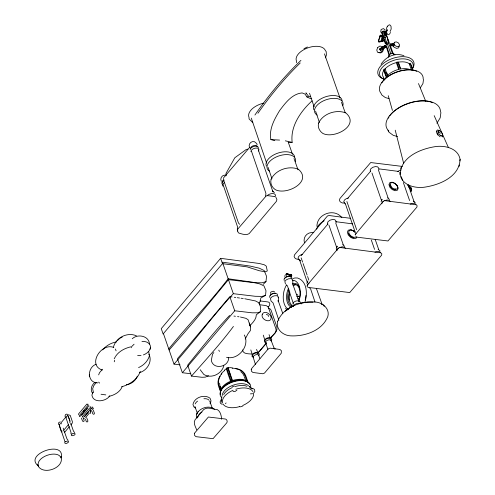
<?xml version="1.0" encoding="UTF-8"?>
<svg xmlns="http://www.w3.org/2000/svg" width="495" height="495" viewBox="0 0 495 495"><rect width="100%" height="100%" fill="white"/><g stroke="black" fill="none" stroke-linecap="round" stroke-linejoin="round"><path stroke-width="0.74" d="M307.092 285.646L307.154 286.562L308.168 287.403L349.73 292.57L381.614 255.179L381.831 253.879L381.317 253.131M64.932 416.307L65.507 414.562L66.769 414.092L67.889 414.55M240.446 317.017L245.86 318.316L248.057 319.69L250.557 326.867L250.39 330.542L247.958 333.803L245.223 338.995M249.69 325.815C252.735 322.765 256.255 319.337 256.354 314.746L260.376 311.757L260.679 307.414L258.99 302.804L255.525 300.96L244.759 298.763M263.049 284.489L265.994 281.606L266.52 276.26L264.163 270.536L259.225 268.172L250.229 266.087L222.41 262.171L233.324 293.683C212.442 316.231 194.38 341.142 173.999 364.11L163.511 333.822M250.619 387.987L250.724 386.972A15.951 8.687 -19.1 0 0 231.889 382.313A15.951 8.687 -19.1 0 0 221.865 397.739M258.916 303.503L260.333 301.121L260.815 297.978L265.537 295.379L265.994 290.812L263.977 285.924L259.739 283.901L252.023 282.113L228.152 278.759C209.496 303.132 187.921 325.023 168.752 348.956M228.585 357.341C229.439 366.974 213.37 370.415 211.309 360.44L212.528 354.197L213.859 352.527M400.09 174.463C400.74 156.637 421.152 148.556 436.324 146.483C445.735 145.419 458.147 148.543 460.09 159.291C459.44 177.117 439.028 185.198 423.856 187.271C414.445 188.335 402.027 185.21 400.09 174.463L400.307 172.873M400.876 168.795L401.074 167.341M459.106 166.413L459.304 164.959M459.874 160.881L460.09 159.291M197.084 413.288L196.298 415.961L197.109 418.028M423.51 79.435L422.94 83.55L420.311 87.85M64.375 441.367L64.43 440.049L59.264 424.945L59.777 425.18M70.903 433.632L71.032 432.779M292.811 283.258L292.842 280.517M381.422 35.813L381.187 35.232L380.111 35.64L378.329 41.32L378.57 41.933L382.437 41.258L382.282 38.573L383.248 37.428M378.329 41.32L379.071 42.001L382.938 41.32L382.784 38.641L383.749 37.496M382.951 38.418L382.746 39.643L383.186 40.918M316.924 226.339C316.88 213.945 334.317 207.721 341.872 217.676M60.842 457.813L61.095 456.495M304.932 302.204C307.574 293.931 307.302 281.271 297.538 277.986L294.902 277.961L292.861 278.543M90.517 413.486L90.659 412.62L89.595 409.606M221.915 396.619L221.24 399.211L221.673 402.231M384.863 32.175L385.073 31.346M392.813 44.408L393.172 43.158M399.211 45.979L398.673 47.86L396.526 48.368L394.026 47.198L392.987 45.577M113.404 347.311C115.663 337.658 127.345 331.798 136.434 335.814M114.246 361.796L114.698 360.323M270.35 293.492L270.771 292.199L271.978 291.561L273.376 291.227L274.601 291.901M284.73 276.464L285.151 275.171M265.636 196.014L265.92 193.335L251.472 151.204M378.984 169.098L378.557 170.36L388.148 198.049M143.408 354.915C146.823 353.634 149.905 351.097 150.616 347.391C150.69 343.047 145.703 340.882 141.954 341.426M149.954 349.315L150.616 347.391M122.216 386.521C120.174 392.034 114.339 395.159 108.888 396.408M223.375 178.565L223.839 177.519L249.554 147.504M114.215 358.856L115.465 356.48M98.66 374.882L99.458 372.766L102.446 369.227M140.302 371.306C137.653 379.399 129.591 384.609 121.69 386.762M306.844 283.474L307.816 280.993L307.469 281.834M307.531 285.448L308.15 283.808L309.146 283.078M337.12 250.093L337.534 249.004L339.533 247.543L342.132 246.819L344.353 247.104L345.337 248.298M355.348 235.094L355.973 233.454M381.088 201.83L382.06 199.355L381.707 200.19M381.769 203.804L382.394 202.164L384.386 200.704L386.985 199.98L389.206 200.271L390.19 201.459M223.833 365.737C221.698 374.01 211.346 379.046 203.81 374.449L200.203 369.728M131.169 347.756L131.645 346.611L134.089 344.223M92.98 392.182L91.909 395.072C93.097 403.555 106.165 401.594 109.81 395.814M387.505 26.73L388.031 25.48L389.701 24.75L391.007 26.21L391.18 29.013L390.122 31.513M390.555 32.491L389.305 34.285L388.08 34.817L387.406 34.217M289.73 276.631L290.41 274.329L288.703 275.09M290.683 276.755L291.369 274.453L290.41 274.329L289.408 275.232L289.222 274.682L291.499 274.843L291.803 275.542A5.21 2.951 -82.6 0 1 290.825 276.117M356.821 236.839L356.221 238.194L353.789 238.695L350.763 237.482L348.301 235.014L347.335 232.229L348.245 230.2L350.67 229.692L353.888 230.961L355.41 232.483M388.154 57.129L388.835 55.607A2.636 1.435 -19.1 0 1 391.452 53.553A2.636 1.435 -19.1 0 1 393.902 54.512M61.213 457.869C65.526 439.232 22.758 454.435 38.517 466.043M137.338 376.169C135.655 380.816 131.194 384.244 126.305 384.807M410.231 191.664L410.838 190.34L410.664 188.966L408.573 186.962M410.825 191.695L411.512 190.204L411.314 188.595L407.923 185.569M411.005 191.398L411.692 189.907L411.487 188.298L408.103 185.266M387.412 26.247L386.601 27.98L386.781 29.991M254.331 392.411L254.801 391.496L254.603 389.645L253.743 388.878L251.831 388.328M325.425 57.903L326.391 55.094L326.193 51.653L325.258 50.298A15.37 8.372 -19.1 0 0 307.5 47.984A15.37 8.372 -19.1 0 0 296.48 61.034L296.592 62.698M197.691 412.304C201.286 407.49 209.465 405.12 214.434 409.198M196.546 414.173L198.124 411.586M210.022 403.419L210.734 402.243L210.969 400.56L210.016 398.19C204.441 393.884 194.065 397.442 192.963 404.557L193.916 406.927L195.352 407.985M436.906 123.243L440.185 117.878L440.89 112.749L440.395 110.602A28.333 15.432 -19.1 0 0 405.974 104.395A28.333 15.432 -19.1 0 0 388.866 131.088M307.228 282.162L307.624 281.531M221.086 374.232L222.051 372.754L224.749 370.384M233.43 326.434C220.479 343.79 205.778 359.865 191.472 376.095L187.685 365.155C201.323 348.344 214.669 331.112 229.624 315.445M257.932 113.225C270.524 95.281 284.538 78.29 300.224 62.958M287.607 274.428L286.723 273.426L285.943 274.379L286.723 273.426L287.675 273.549L289.006 275.053M381.076 64.245C385.877 56.578 395.196 52.396 403.939 55.712M234.717 310.786L182.352 372.735L177.488 358.689L229.816 296.635L234.717 310.786L252.172 312.821L257.623 312.797L260.376 311.757M102.607 349.909C106.116 345.659 111.27 342.707 116.727 341.884M117.303 340.752L119.561 338.561M383.056 34.91L381.23 37.088L380.544 36.921L380.104 35.646L380.68 35.17L381.15 36.512L382.109 36.692L381.15 36.512M384.126 33.66L387.393 29.768M385.487 32.689L387.412 30.405M383.563 35.962L381.633 38.251L381.428 39.47L381.874 40.751L382.938 41.32L383.111 40.8L382.61 40.732L378.341 41.363M384.528 34.823L386.942 31.965M385.172 35.145L386.62 33.431M385.679 35.213L387.288 33.283M115.824 356.01C119.258 351.048 124.919 348.276 130.637 346.853M59.202 424.487L60.365 423.633L61.658 423.8M65.736 416.753L67.673 415.831M60.959 422.86L65.847 417.068M96.278 382.406L93.704 385.797L92.664 388.724L93.431 392.504M63.082 430.978L68.459 424.611M78.556 413.931L86.866 404.087M69.38 426.659L64.987 431.869A1.813 1.027 -82.6 0 1 64.455 432.222M70.847 424.92L71.825 423.763A1.813 1.027 -82.6 0 0 72.245 421.239L70.636 416.573M79.392 415.478L87.702 405.634M83.519 411.382L84.496 410.225M79.942 416.518L88.252 406.673M81.625 415.311L87.491 408.363M82.436 416.536L89.688 407.948M84.026 416.747L88.859 411.017M90.313 409.297L91.278 408.152M84.466 416.802L88.822 411.648M90.752 409.359L91.724 408.208M85.573 417.582L89.447 413.003M90.412 411.852L91.377 410.708M92.348 409.563L93.314 408.418M220.621 258.322L161.259 328.631L163.103 333.97L222.465 263.656L247.197 266.879L259.269 270.728L265.227 271.823L267.3 270.982L266.267 266.149L264.293 264.782L259.337 263.495L220.621 258.322L222.465 263.656M347.366 198.743L370.712 171.091M301.133 255.711L327.95 223.957M287.428 273.84L287.675 273.549L288.338 274.694L288.69 274.279L286.475 273.716L286.568 275.146M270.078 295.54L271.18 294.234L273.116 293.318L275.14 293.133L277.262 294.067L277.441 295.472M284.458 278.512L285.559 277.206L287.49 276.29L289.519 276.105L291.642 277.039L291.821 278.444M268.005 307.042C269.855 306.052 270.864 302.612 268.24 301.981L259.937 300.898M307.29 285.033L338.605 247.946M293.195 306.195L294.575 304.561L296.988 303.416L299.524 303.188L300.644 303.701M355.113 234.679L383.458 201.106M257.555 353.424L266.038 343.382M270.524 338.066C272.021 335.103 276.959 333.011 276.018 329.132L268.197 306.912L266.174 305.601L259.72 304.759M266.254 343.394L259.436 351.469L258.384 352.168M270.635 338.203C272.955 334.738 278.221 331.693 276.835 326.824L271.081 310.21L270.344 309.078L268.5 308.311M221.333 399.706L220.232 401.383L220.176 402.491L220.43 403.227L222.181 404.409M225.472 403.697L226.104 402.949M236.913 390.147L235.205 391.415L232.99 391.607M169.123 350.033L194.071 321.342L228.461 279.65L253.972 282.676L261.948 282.806L265.994 281.606M312.067 100.856C300.762 111.158 290.144 126.367 292.161 142.356L288.406 142.374M285.077 311.38L289.662 307.884L293.362 305.978M397.652 171.394L401.253 169.94M132.227 338.759C137.585 333.581 148.989 335.765 149.478 343.988M438.106 132.06L438.626 131.707L440.575 133.204M440.853 135.847L441.367 135.494M95.108 382.326C91.495 384.565 89.88 390.041 92.683 393.506M385.073 33.035L384.299 30.888L381.893 31.785L385.958 44.067M380.828 50.36L379.869 49.791L379.597 48.999L385.283 45.293M385.624 45.187L379.597 48.999M379.869 49.791L385.555 46.085M380.482 50.471L386.174 46.765M382.722 49.123L386.515 46.654M266.322 195.748L238.021 228.795C237.086 230.076 237.619 231.951 238.67 232.996C241.746 233.906 246.213 235.7 249.133 233.634L276.439 201.292L276.922 199.541L275.789 197.084M96.104 364.271C86.996 367.346 86.953 383.161 97.93 382.889M120.093 338.165L122.234 337.083M304.004 48.689L307.401 46.976M232.143 386.904L234.407 386.063M242.89 405.968L240.62 406.816L239.599 406.68M138.569 367.606C143.575 365.415 147.956 361.127 149.428 355.769L148.661 351.345M208.506 375.816L205.252 377.14L201.979 377.283L191.472 376.095M139.485 372.63C146.904 370.755 152.887 361.437 148.877 354.247M265.537 295.379L262.059 296.4L255.216 296.282L233.324 293.683M348.35 198.043L346.401 198.588L344.409 200.048L343.784 201.688L345.133 203.921M410.219 204.07L412.818 203.346L415.039 203.637L416.023 204.825M302.618 254.43L300.669 254.975L298.671 256.435L298.052 258.074L298.411 259.114L300.36 260.908L299.555 259.943L307.308 282.329M374.932 252.153L377.53 251.429L379.752 251.72L380.735 252.908M252.629 393.686L250.408 393.878M378.904 41.518L378.403 41.45L380.352 35.244L381.187 35.232L381.651 36.581M392.82 182.451L390.939 182.841L390.239 184.412L390.982 186.559L392.888 188.471L395.227 189.412L397.108 189.022L397.807 187.45L397.064 185.297M394.509 189.146L395.963 188.849M351.388 229.958L349.39 230.373L348.641 232.05L349.433 234.339L351.469 236.375L353.962 237.377L355.967 236.963M60.242 421.827L58.627 422.718L58.596 424.599M247.853 149.106L246.095 149.577L234.803 157.781L226.048 173.318L225.924 175.886M379.653 41.531L381.07 41.283M301.288 303.02L307.389 302.043L313.026 302.173M274.805 140.642L270.876 139.584C268.804 129.176 274.44 119.147 279.65 110.546C285.306 103.047 292.007 93.858 302.123 92.924L305.062 94.093L306.906 96.909L310.495 96.42M290.045 276.303L287.644 276.519L285.361 277.602L284.056 279.149L284.235 280.554M275.666 293.331L273.271 293.547L270.982 294.63L269.676 296.177L269.862 297.582M296.957 296.276L298.312 296.152L299.661 296.777M297.037 296.511L298.838 296.344L299.902 296.839M297.841 298.832L299.642 298.664M266.291 314.517L267.944 314.962L268.686 316.491M270.876 139.584L279.588 140.079M232.248 368.088L236.189 368.596M390.308 43.9L394.144 44.043M390.592 44.061L393.655 44.173M390.58 44.692L394.416 44.828M390.369 45.608L394.206 45.75M390.654 45.769L393.723 45.88M182.352 372.735L190.785 373.719M173.999 364.11L180.001 364.821M382.282 38.573L382.784 38.641M382.146 39.39L382.647 39.452M402.466 166.438L370.687 162.546L339.923 198.538C338.091 201.329 341.903 203.705 344.483 202.962M378.465 168.801L398.698 171.437M226.11 175.286C222.707 174.203 219.551 178.064 221.265 181.182M384.689 200.648L416.023 204.726M267.523 195.63L274.7 196.565M350.54 218.307L329.132 215.517L327.461 215.969L294.575 254.783C292.749 257.567 296.548 259.943 299.129 259.201M335.74 221.68L352.527 223.864M355.992 237.049L387.987 240.972L416.901 207.096L417.118 205.796L416.604 205.048M339.836 247.481L380.735 252.809M252.524 354.222C249.189 353.467 243.15 354.68 242.482 349.891M90.01 406.816L90.82 406.921M92.045 407.082L92.856 407.187M90.319 407.713L91.13 407.818M92.355 407.973L93.165 408.084M89.861 410.603L91.191 410.776M83.649 418.287L84.459 418.393M230.565 296.74L232.056 296.951M234.296 297.272L235.793 297.483M237.284 297.699L239.531 298.015M241.022 298.231L243.262 298.547M233.956 316.07L235.397 316.28M237.557 316.596L239.005 316.806M285.33 140.834L292.161 142.356M311.745 98.616L309.548 98.208L306.906 96.909M113.819 347.49C101.308 342.286 86.996 365.062 102.286 370.074M68.564 414.791L70.111 415.348L70.612 416.109M389.002 98.585L385.333 97.583L381.824 94.991L381.014 93.351A22.776 12.406 -19.1 0 1 397.417 71.93A22.776 12.406 -19.1 0 1 423.182 78.965M397.559 136.54L393.296 135.37L388.921 132.14L387.987 130.154M379.009 52.464L380.754 52.94L382.598 51.758L383.452 49.605L383.037 48.368M226.543 357.285C238.076 360.546 250.396 345.665 244.301 335.016M395.159 183.391L392.096 182.191L389.794 182.667L388.934 184.592L389.85 187.234L392.189 189.573L395.053 190.724L397.361 190.247L398.221 188.323L397.306 185.681L394.967 183.342M439.424 130.742L437.673 129.931L436.708 130.593L436.906 132.468L438.18 134.844L440.055 136.818M321.243 303.831L323.773 305.242L324.175 306.399M66.311 417.446L65.792 417.211L70.964 432.314M393.605 53.831L395.035 54.561M413.43 201.174L415.336 202.851M387.597 197.808L389.509 199.491M378.143 249.257L380.049 250.94M342.744 244.648L344.65 246.324M296.542 294.247L297.773 294.921M382.456 33.072L381.676 32.614L385.24 43.548M248.973 386.521L251.417 387.95L252.159 388.934M239.704 224.303L238.497 223.059L223.48 179.679M274.372 192.753L272.541 190.866L272.955 191.812L258.242 149.738M274.044 348.096L275.307 348.925M306.69 93.518L305.836 92.899L308.342 95.906M407.88 185.21L410.281 186.98L411.172 188.1L411.345 189.474M252.759 122.605L249.103 118.949L248.991 117.284A15.37 8.372 -19.1 0 1 263.612 103.158M380.853 35.312L381.422 35.813M74.64 432.593L73.464 431.12L70.705 423.237M68.112 440.327L66.936 438.855L64.171 430.972M309.678 288.034L310.625 288.931L314.987 302.012M286.506 285.015L287.459 285.912L293.269 303.348M353.696 230.911L354.686 231.895M285.541 308.397L287.013 310.056M37.478 464.675L38.307 465.622M385.382 30.183L383.464 28.599L381.138 29.471L380.723 31.921L381.546 32.899M98.709 382.091L99.582 383.142M378.625 168.053L377.636 166.865L375.42 166.574L372.815 167.298L370.823 168.758L370.198 170.398L370.563 171.443M249.375 386.317L250.724 388.105M218.765 350.151L219.477 351.425M93.159 409.965L94.415 413.108L94.273 413.975L93.45 414.278L92.769 413.721L91.977 411.419M86.631 417.7L87.887 420.843L87.739 421.709L86.916 422.012L86.241 421.455L85.443 419.154M196.694 429.858C195.55 426.777 192.908 422.891 195.141 419.692L203.6 409.668C207.356 406.259 213.042 409.483 217.367 409.637C220.578 411.518 221.327 415.862 221.667 419.308M436.912 133.242L437.896 135.073M87.962 404.124L88.159 404.502M88.797 405.671L88.995 406.049M87.25 404.168L87.454 404.545M88.085 405.721L88.283 406.092M78.519 414.513L78.724 414.884M79.355 416.06L79.553 416.431M386.682 35.776L388.668 42.78M386.106 41.821L386.558 42.774L384.893 36.908L384.931 37.676M434.189 115.651L448.383 147.473M82.708 416.536L84.131 420.354L83.983 421.22L83.166 421.523L82.486 420.967L81.44 418.021M209.657 400.931L212.343 408.344M60.984 456.996C64.653 467.992 42.719 475.788 37.942 465.597M418.485 83.562L425.694 101.166M274.422 348.944L270.771 339.514M259.819 358.386L258.551 354.971M291.369 274.453L291.803 275.542M386.131 34.223L389.565 43.572M390.091 45.008L393.525 54.357M385.586 34.464L386.36 36.611M389.2 44.482L392.547 53.788M316.46 288.684L322.14 304.499M292.514 283.511L298.974 301.48M282.787 313.477L278.134 300.539L278.258 301.498L278.468 297.545M341.494 102.273L345.25 112.848M294.005 158.524L298.009 169.804M339.991 98.004L324.479 53.862M288.226 142.152L292.502 154.254M269.051 334.645L270.282 338.122M256.589 349.414L257.815 352.886M68.192 416.066L69.95 421.084M63.168 428.107L63.669 429.536M249.208 322.994L250.557 326.867M410.702 63.812L412.954 70.309M410.225 63.397L412.471 69.894M409.21 63.62L411.463 70.111M398.388 62.209L400.634 68.7M397.906 61.795L400.158 68.291M396.891 62.011L399.143 68.508M396.359 62.642L398.611 69.139M382.982 31.074L385.209 37.527M387.684 44.692L390.901 54.017M386.855 72.852L387.857 75.741M385.129 68.83L387.381 75.327M384.114 69.052L386.366 75.543M384.058 70.098L386.31 76.589M383.582 69.684L385.834 76.181M383.656 77.69L384.405 79.856M383.124 78.328L383.873 80.493M408.177 184.66L414.228 202.146M399.83 172.371L400.331 173.819M401.334 176.709L402.584 180.322M403.332 182.494L409.594 200.562M390.648 185.285L391.031 186.392M371.962 172.996L381.299 199.955M375.191 239.394L378.694 249.505M371.343 240.087L374.56 249.393M346.877 201.49L356.641 229.686M345.293 203.556L355.132 231.976M343.295 244.895L335.796 223.233L336.216 221.97L335.857 220.925L334.874 219.731L332.652 219.446L330.054 220.17L328.055 221.63L327.436 223.27L327.795 224.309M328.946 225.138L336.693 247.525L337.2 246.188L336.229 248.669L336.916 250.643M301.146 257.87L302.631 262.164M303.126 263.6L307.092 275.053M307.587 276.482L308.824 280.059M257.146 144.794L256.732 143.587L254.455 141.712C251.058 140.63 247.902 144.491 249.61 147.609M301.208 303.961L300.601 302.222L298.07 300.812L296.047 300.997L294.11 301.913L293.009 303.218L293.164 304.406M285.442 284.037L284.86 281.463L286.16 279.923L288.449 278.834L290.85 278.617L292.44 279.359L292.619 280.764M237.817 231.097L237.291 229.587L237.575 226.908L222.88 184.053M248.181 382.746L245.836 375.971A14.559 12.177 -23.1 0 0 235.54 368.534M246.782 379.999L247.488 382.029M245.099 375.755L247.438 382.511M244.375 376.862L245.774 380.896M230.268 374.152L232.601 380.896M229.779 373.713L232.353 381.156M228.764 373.923L231.344 381.373M228.232 374.579L230.571 381.336M220.325 385.914L221.494 389.274M220.034 386.273L220.968 388.971M219.068 385.432L220.943 390.833M219.248 387.139L219.947 389.169M220.405 391.458L218.53 386.044A14.559 12.177 -23.1 0 1 221.909 373.583M194.931 406.426L197.307 413.275M115.446 349.006L116.078 350.837M309.524 93.258L314.139 106.846M266.644 163.096L251.776 119.518A13.464 7.332 -19.1 0 1 251.441 118.113M263.284 335.146L267.919 349.631M250.817 349.916L255.451 364.394M315.593 111.14L319.43 122.482M268.104 167.39L271.934 178.732M278.895 320.376L273.079 302.94L271.062 301.065L270.48 298.497L271.786 296.951L274.075 295.868L276.47 295.651L278.066 296.387L278.246 297.792M386.434 45.515L389.546 54.908M386.187 46.462L389.274 55.941M403.592 163.103L395.239 130.185M388.241 95.696L392.417 110.422M387.907 39.643L388.637 44.142M387.579 42.527L387.826 44.03M386.62 42.372L386.985 44.624M386.465 42.335L386.83 44.581M442.573 135.085L442.765 136.967M89.329 374.554L89.348 376.361M38.239 464.935A11.855 6.46 -19.1 0 1 46.92 455.394A11.855 6.46 -19.1 0 1 60.353 456.681M62.067 431.906A1.813 1.027 -82.6 0 1 61.176 431.207L59.561 426.548A1.813 1.027 -82.6 0 1 59.586 424.753M67.351 415.559A1.813 1.027 -82.6 0 1 68.242 416.264L69.857 420.923A1.813 1.027 -82.6 0 1 69.826 422.718M141.032 355.515A13.91 10.624 -47 0 1 137.641 355.509M105.8 394.892A16.1 0.712 9.2 0 1 101.042 394.243M222.998 186.132A4.201 2.289 -19.1 0 1 224.65 182.525M222.342 184.245A4.201 2.289 -19.1 0 1 223.994 180.638M222.527 182.779A3.514 1.912 -19.1 0 1 223.913 179.765M250.866 151.47A4.201 2.289 -19.1 0 1 256.07 148.048A4.201 2.289 -19.1 0 1 258.334 151.043M250.216 149.589A4.201 2.289 -19.1 0 1 254.381 146.303A4.201 2.289 -19.1 0 1 258.285 147.838M266.854 196.001A4.832 2.63 -19.1 0 1 272.9 193.582A4.832 2.63 -19.1 0 1 275.109 196.521M250.476 148.296A3.514 1.912 -19.1 0 1 253.96 145.555A3.514 1.912 -19.1 0 1 257.227 146.836M269.664 171.326A14.893 8.112 -19.1 0 1 278.035 156.222A14.893 8.112 -19.1 0 1 295.428 161.71M266.378 166.048A14.893 8.112 -19.1 0 1 278.153 153.017A14.893 8.112 -19.1 0 1 294.599 156.866M317.159 115.075A14.893 8.112 -19.1 0 1 325.524 99.971A14.893 8.112 -19.1 0 1 342.924 105.46M313.867 109.797A14.893 8.112 -19.1 0 1 325.648 96.766A14.893 8.112 -19.1 0 1 342.094 100.615M254.913 115.032A418.547 237.148 -82.6 0 1 300.941 60.378M195.234 403.883A7.462 4.065 -19.1 0 1 197.573 401.117M203.921 398.747A7.462 4.065 -19.1 0 1 207.176 399.038M207.69 399.236A7.462 4.065 -19.1 0 1 208.853 400.096M197.802 417.18A8.929 4.863 -19.1 0 1 201.941 412.038M224.532 370.155A4.975 2.71 -19.1 0 1 226.914 368.447M228.121 367.995A4.975 2.71 -19.1 0 1 232.489 368.132M228.275 374.666A13.891 0.538 69.5 0 1 226.784 368.961M228.857 374.127A14.559 0.619 69.5 0 1 227.273 367.946M229.835 373.843A14.188 0.582 69.5 0 1 228.344 367.995M230.218 374.053A13.155 0.452 69.6 0 1 228.579 368.459M219.037 385.444A13.891 11.633 -23.5 0 1 220.139 376.287M235.892 368.738A13.891 11.633 -23.5 0 1 245.062 375.767M219.854 384.572A12.858 10.791 -24.2 0 1 219.594 383.161M240.719 371.683A12.858 10.791 -24.2 0 1 244.109 376.2M220.399 392.411A15.221 8.291 -19.1 0 1 231.691 381.639A15.221 8.291 -19.1 0 1 247.927 382.14M220.597 391.248A14.633 7.97 -19.1 0 1 233.269 380.278A14.633 7.97 -19.1 0 1 248.366 383.087M222.162 395.548A14.565 7.932 -19.1 0 1 232.966 385.24A14.565 7.932 -19.1 0 1 248.502 385.716M223.672 394.515A14.565 7.932 -19.1 0 1 232.186 387.616M235.032 386.552A14.565 7.932 -19.1 0 1 246.999 386.279M253.409 392.696A16.248 8.848 -19.1 0 1 242.872 405.424M239.543 406.624A16.248 8.848 -19.1 0 1 223.053 404.019M222.589 402.961A16.248 8.848 -19.1 0 1 233.126 390.233M235.775 389.243A16.248 8.848 -19.1 0 1 252.945 391.638M220.424 394.435A15.512 8.452 -19.1 0 1 232.421 381.725A15.512 8.452 -19.1 0 1 249.715 384.287M253.632 357.576A2.778 1.516 -19.1 0 1 255.383 354.884A2.778 1.516 -19.1 0 1 258.662 355.695M252.401 357.006A3.805 2.073 -19.1 0 1 255.748 353.053A3.805 2.073 -19.1 0 1 258.737 355.639M252.995 353.894A2.778 1.516 -19.1 0 1 257.623 352.892M266.1 342.806A2.778 1.516 -19.1 0 1 265.784 342.088M266.186 341.216A2.778 1.516 -19.1 0 1 269.231 339.818A2.778 1.516 -19.1 0 1 271.13 340.931M266.168 342.75A3.805 2.073 -19.1 0 1 264.986 340.059A3.805 2.073 -19.1 0 1 270.022 338.178A3.805 2.073 -19.1 0 1 271.204 340.869M265.462 339.125A2.778 1.516 -19.1 0 1 270.091 338.122M290.676 277.188A5.21 2.951 -82.6 0 1 291.611 274.997M286.296 273.964A5.21 2.951 -82.6 0 1 286.469 275.158M289.012 300.094A12.035 6.819 -82.6 0 1 289.111 293.943M292.05 305.471A10.859 6.15 -82.6 0 1 289.792 291.988M293.875 285.522A10.859 6.15 -82.6 0 1 295.496 284.811M293.003 285.027A10.859 6.15 -82.6 0 1 300.026 296.115M299.791 297.507A10.859 6.15 -82.6 0 1 299.456 298.875M299.252 299.531A10.859 6.15 -82.6 0 1 298.782 300.793M293.207 306.127A10.859 6.15 -82.6 0 1 288.127 300.886A10.859 6.15 -82.6 0 1 289.061 289.884M292.471 283.852A12.035 6.819 -82.6 0 1 299.357 287.453M291.506 307.135A12.035 6.819 -82.6 0 1 288.399 288.573M292.724 280.368A14.782 8.378 -82.6 0 1 299.011 300.762M288.622 309.387A14.782 8.378 -82.6 0 1 283.313 299.271A14.782 8.378 -82.6 0 1 286.574 284.879M305.941 295.509A14.782 8.378 -82.6 0 1 305.663 297.811M305.526 298.565A14.782 8.378 -82.6 0 1 305.18 300.069M353.752 237.792A4.832 2.989 40.2 0 1 348.48 233.454M351.097 230.138A4.832 2.989 40.2 0 1 353.251 230.911M353.764 231.239A4.832 2.989 40.2 0 1 354.754 232.05M304.4 242.562A8.78 8.186 25.8 0 1 313.818 232.613M316.67 229.166A15.073 8.211 -19.1 0 1 324.244 220.721M395.016 189.826A4.535 2.803 40.2 0 1 389.862 184.542M392.523 182.63A4.535 2.803 40.2 0 1 397.479 186.714M436.343 132.097A3.657 1.51 53.8 0 1 436.807 131.423M383.489 79.014A17.566 9.566 -19.1 0 1 393.401 60.47A17.566 9.566 -19.1 0 1 412.279 69.195M382.035 78.328A18.878 10.284 -19.1 0 1 382.381 64.22A18.878 10.284 -19.1 0 1 406.018 56.906A18.878 10.284 -19.1 0 1 412.248 68.984M385.314 78.934A14.869 8.099 -19.1 0 1 386.607 76.657M387.461 75.636A14.869 8.099 -19.1 0 1 410.126 69.677M383.526 77.294A14.986 8.161 -19.1 0 1 384.176 69.919M384.627 69.356A14.986 8.161 -19.1 0 1 397.522 62.321A14.986 8.161 -19.1 0 1 409.755 64.115M381.855 82.838A21.372 11.639 -19.1 0 1 411.803 69.95M412.57 70.067A21.372 11.639 -19.1 0 1 416.666 71.28M388.309 118.231A26.928 14.664 -19.1 0 1 389.027 116.931M389.893 115.638A26.928 14.664 -19.1 0 1 432.686 102.737M251.237 369.573L251.454 371.262L252.92 372.469L262.727 373.75L264.509 373.082L281.278 353.22L281.352 350.652L279.879 349.439L270.078 348.164L268.296 348.827L251.522 368.688L251.237 369.573M271.062 179.332C270.06 183.404 271.823 187.203 275.158 189.56C286.215 195.76 313.125 181.721 298.306 169.166C288.641 165.404 275.604 169.81 271.062 179.332M318.551 123.082C317.549 127.153 319.312 130.952 322.647 133.31C333.704 139.51 360.614 125.47 345.801 112.916C336.136 109.154 323.093 113.559 318.551 123.082M277.639 321.472C275.573 329.187 283.029 335.375 290.144 335.82C304.561 336.749 322.27 330.796 327.876 316.367C329.942 308.651 322.486 302.464 315.371 302.018C300.954 301.09 283.239 307.042 277.639 321.472M262.27 314.263L262.034 315.711C262.127 320.296 271.13 323.52 271.161 317.512C270.821 313.756 264.194 309.913 262.27 314.263M394.441 42.298L393.989 43.876L395.152 45.682L397.25 46.66L399.044 46.239L399.496 44.661L398.333 42.855L396.241 41.877L394.441 42.298M194.455 433.261L194.591 435.464L196.063 436.67L213.06 438.669L226.778 422.798C227.688 421.53 226.939 419.358 225.386 419.024L208.383 417.025L194.455 433.261M377.778 47.446L376.757 50.02L377.506 52.247L379.591 52.817L381.793 51.406L382.814 48.832L382.066 46.61L379.981 46.035L377.778 47.446M65.377 441.651L64.734 442.406L64.82 443.105L65.606 443.464L66.794 443.359L68.564 442.066L68.471 441.367L67.685 441.008L65.377 441.651M71.905 433.917L71.261 434.672L71.354 435.371L72.14 435.73L74.448 435.086L75.091 434.332L75.005 433.632L74.219 433.274L71.905 433.917M438.793 130.346L438.056 130.853C438.087 133.198 439.777 135.475 441.973 136.267L442.716 135.76C442.679 133.415 440.989 131.138 438.793 130.346"/></g></svg>
